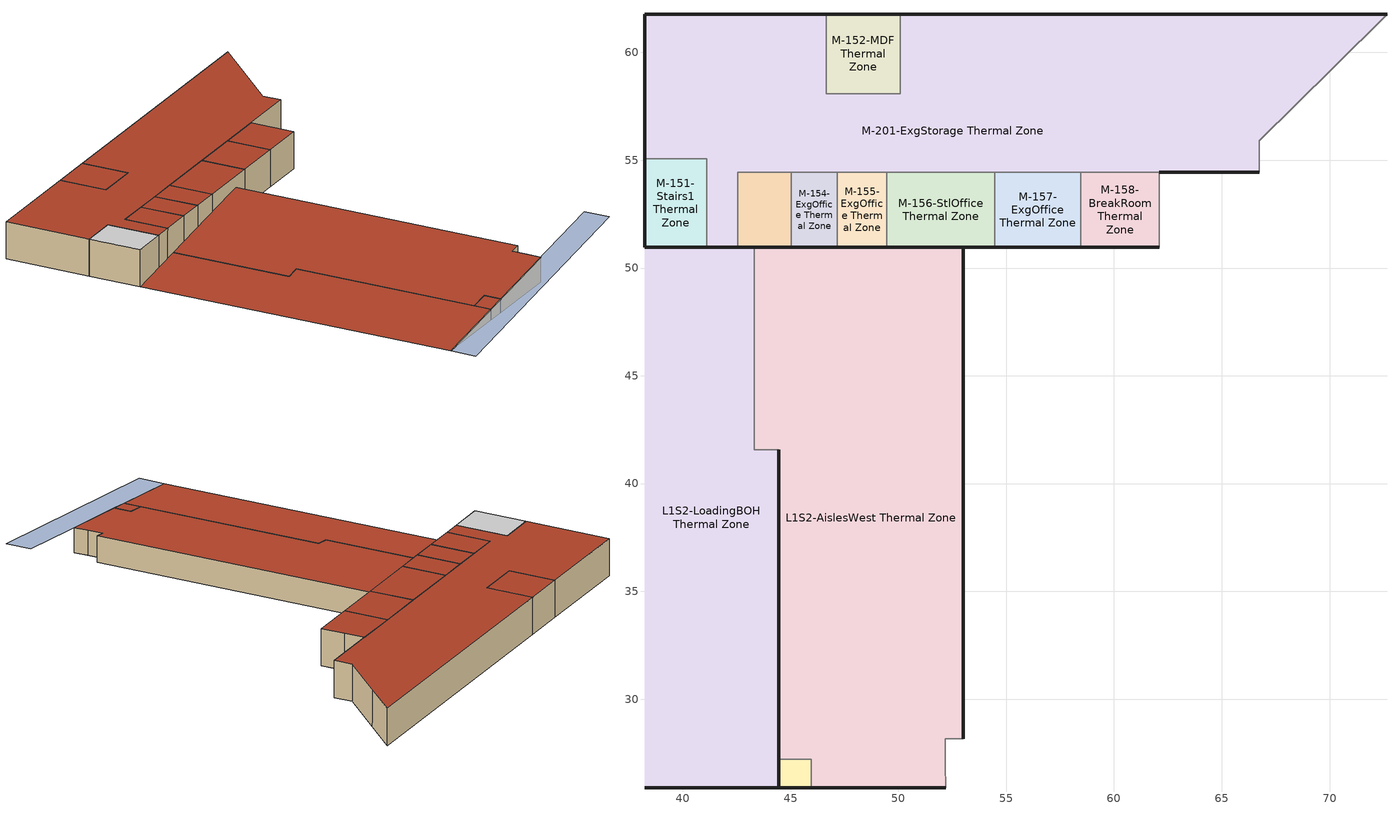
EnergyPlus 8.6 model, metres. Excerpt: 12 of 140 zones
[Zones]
L1S2-AislesWest Thermal Zone
 floor outside (Hole): 53.01,50.96 53.01,28.16 52.18,28.16 52.19,25.88 45.97,25.88 45.97,27.22 44.44,27.22 44.44,41.58 43.31,41.58 43.31,50.96 z2.82
 wall outside (Wall_Exterior): 53.01,28.16 53.01,50.96 z2.82:4.88; 44.44,41.58 44.44,27.22 z2.82:3.69; 53.01,50.96,4.88 53.01,50.96,2.82 43.31,50.96,2.82 43.31,50.96,3.53; 45.97,25.88,3.9 45.97,25.88,2.82 52.19,25.88,2.82 52.19,25.88,4.77
 wall to L1S2-LoadingBOH Thermal Zone (Hole): 43.31,50.96 43.31,41.58 z2.82:3.53; 43.31,41.58,3.53 43.31,41.58,2.82 44.44,41.58,2.82 44.44,41.58,3.69
 wall to L1S2-Shaft Thermal Zone (Hole): 45.97,27.22 45.97,25.88 z2.82:3.9; 44.44,27.22,3.69 44.44,27.22,2.82 45.97,27.22,2.82 45.97,27.22,3.9
 wall to L1S2-Checkout Thermal Zone (Hole): 52.19,25.88 52.18,26.95 52.18,28.16 z2.82:4.77; 52.18,28.16,4.77 52.18,28.16,2.82 53.01,28.16,2.82 53.01,28.16,4.88
 roof outside (Roof_BOH): 53.01,50.96,4.88 43.31,50.96,3.53 43.31,41.58,3.53 44.44,41.58,3.69 44.44,27.22,3.69 45.97,27.22,3.9 45.97,25.88,3.9 52.19,25.88,4.77 52.18,28.16,4.77 53.01,28.16,4.88
L1S2-LoadingBOH Thermal Zone
 floor outside (Hole): 43.31,50.96 43.31,41.58 44.44,41.58 44.44,25.88 38.22,25.88 38.22,50.96 z2.82
 wall outside (Wall_Exterior): 44.44,25.88 44.44,41.58 z2.82:3.69; 43.31,50.96,3.53 43.31,50.96,2.82 38.22,50.96,2.82; 38.22,25.88,2.82 44.44,25.88,2.82 44.44,25.88,3.69
 roof outside (Roof_BOH): 43.31,50.96,3.53 38.22,50.96,2.82 38.22,25.88,2.82 44.44,25.88,3.69 44.44,41.58,3.69 43.31,41.58,3.53
L1S2-Shaft Thermal Zone
 floor to L1S1-Shaft Thermal Zone (Hole): 45.97,27.22 45.97,25.88 44.44,25.88 44.44,27.22 z2.82
 wall outside (Wall_Exterior): 44.44,27.22 44.44,25.88 z2.82:3.69; 44.44,25.88,3.69 44.44,25.88,2.82 45.97,25.88,2.82 45.97,25.88,3.9
 roof outside (Roof_BOH): 45.97,27.22,3.9 44.44,27.22,3.69 44.44,25.88,3.69 45.97,25.88,3.9
M-151-Stairs1 Thermal Zone
 floor outside (Hole): 41.12,55.08 41.12,50.96 38.22,50.96 38.22,55.08 z2.82
 wall outside (Wall_Exterior): 38.22,55.08 38.22,50.96 41.12,50.96 z2.82:5.71
 wall to M-201-ExgStorage Thermal Zone (Hole): 41.12,50.96 41.12,55.08 38.22,55.08 z2.82:5.71
 ceiling to L2-201-Stairs1 Thermal Zone (Hole): 38.22,55.08 38.22,50.96 41.12,50.96 41.12,55.08 z5.71
M-152-MDF Thermal Zone
 floor outside (Hole): 50.08,61.78 50.08,58.09 46.65,58.09 46.65,61.78 z2.82
 wall outside (Wall_Exterior): 50.08,61.78 46.65,61.78 z2.82:5.71
 wall to M-201-ExgStorage Thermal Zone (Hole): 46.65,61.78 46.65,58.09 50.08,58.09 50.08,61.78 z2.82:5.71
 roof outside (Roof_BOH): 46.65,61.78 46.65,58.09 50.08,58.09 50.08,61.78 z5.71
M-153-CashRoom Thermal Zone
 floor outside (Hole): 45.04,54.44 45.04,50.96 42.55,50.96 42.55,54.44 z2.82
 wall outside (Wall_Exterior): 42.55,50.96 45.04,50.96 z2.82:5.71
 wall to M-201-ExgStorage Thermal Zone (Hole): 45.04,54.44 42.55,54.44 42.55,50.96 z2.82:5.71
 wall to M-154-ExgOffice Thermal Zone (Hole): 45.04,50.96 45.04,54.44 z2.82:5.71
 roof outside (Roof_BOH): 42.55,54.44 42.55,50.96 45.04,50.96 45.04,54.44 z5.71
M-154-ExgOffice Thermal Zone
 floor outside (Hole): 47.16,54.44 47.16,50.96 45.04,50.96 45.04,54.44 z2.82
 wall outside (Wall_Exterior): 45.04,50.96 47.16,50.96 z2.82:5.71
 wall to M-155-ExgOffice Thermal Zone (Hole): 47.16,50.96 47.16,54.44 z2.82:5.71
 wall to M-201-ExgStorage Thermal Zone (Hole): 47.16,54.44 45.04,54.44 z2.82:5.71
 roof outside (Roof_BOH): 45.04,54.44 45.04,50.96 47.16,50.96 47.16,54.44 z5.71
M-155-ExgOffice Thermal Zone
 floor outside (Hole): 49.47,54.44 49.47,50.96 47.16,50.96 47.16,54.44 z2.82
 wall outside (Wall_Exterior): 47.16,50.96 49.47,50.96 z2.82:5.71
 wall to M-156-StlOffice Thermal Zone (Hole): 49.47,50.96 49.47,54.44 z2.82:5.71
 wall to M-201-ExgStorage Thermal Zone (Hole): 49.47,54.44 47.16,54.44 z2.82:5.71
 roof outside (Roof_BOH): 47.16,54.44 47.16,50.96 49.47,50.96 49.47,54.44 z5.71
M-156-StlOffice Thermal Zone
 floor outside (Hole): 54.48,54.44 54.48,50.96 49.47,50.96 49.47,54.44 z2.82
 wall outside (Wall_Exterior): 49.47,50.96 54.48,50.96 z2.82:5.71
 wall to M-157-ExgOffice Thermal Zone (Hole): 54.48,50.96 54.48,54.44 z2.82:5.71
 wall to M-201-ExgStorage Thermal Zone (Hole): 54.48,54.44 49.47,54.44 z2.82:5.71
 roof outside (Roof_BOH): 49.47,54.44 49.47,50.96 54.48,50.96 54.48,54.44 z5.71
M-157-ExgOffice Thermal Zone
 floor outside (Hole): 58.47,54.44 58.47,50.96 54.48,50.96 54.48,54.44 z2.82
 wall outside (Wall_Exterior): 54.48,50.96 58.47,50.96 z2.82:5.71
 wall to M-158-BreakRoom Thermal Zone (Hole): 58.47,50.96 58.47,54.44 z2.82:5.71
 wall to M-201-ExgStorage Thermal Zone (Hole): 58.47,54.44 54.48,54.44 z2.82:5.71
 roof outside (Roof_BOH): 54.48,54.44 54.48,50.96 58.47,50.96 58.47,54.44 z5.71
M-158-BreakRoom Thermal Zone
 floor outside (Hole): 62.09,54.44 62.09,50.96 58.47,50.96 58.47,54.44 z2.82
 wall outside (Wall_Exterior): 58.47,50.96 62.09,50.96 z2.82:5.71
 wall to M-ExgWomen Thermal Zone (Hole): 62.09,50.96 62.09,52.83 z2.82:5.71
 wall to M-201-ExgStorage Thermal Zone (Hole): 62.09,54.44 58.47,54.44 z2.82:5.71
 wall to M-159-ExgVest Thermal Zone (Hole): 62.09,52.83 62.09,54.44 z2.82:5.71
 roof outside (Roof_BOH): 58.47,54.44 58.47,50.96 62.09,50.96 62.09,54.44 z5.71
M-201-ExgStorage Thermal Zone
 floor outside (Hole): 72.67,61.78 66.75,55.9 66.75,54.44 42.55,54.44 42.55,50.96 41.12,50.96 41.12,55.08 38.22,55.08 38.22,61.78 46.65,61.78 46.65,58.09 50.08,58.09 50.08,61.78 z2.82
 wall outside (Wall_Exterior): 41.12,50.96 42.55,50.96 / 46.65,61.78 38.22,61.78 38.22,55.08 / 72.67,61.78 50.08,61.78 / 62.09,54.44 66.75,54.44 z2.82:5.71
 wall to M-163-MeatPrep Thermal Zone (Hole): 70.16,59.29 72.67,61.78 z2.82:5.71
 wall to M-162-PrepRoom Thermal Zone (Hole): 66.75,54.44 66.75,55.9 70.16,59.29 z2.82:5.71
 roof outside (Roof_BOH): 38.22,61.78 38.22,55.08 41.12,55.08 41.12,50.96 42.55,50.96 42.55,54.44 66.75,54.44 66.75,55.9 72.67,61.78 50.08,61.78 50.08,58.09 46.65,58.09 46.65,61.78 z5.71
shading: 58.95,23.88,5.71 38.22,23.88,2.82 38.22,25.88,2.82 58.95,25.88,5.71; 58.95,23.88,5.71 38.22,23.88,2.82 38.22,25.88,2.82 58.95,25.88,5.71
[Building]
NoeValleyWFM.idf: North Axis {deg}=356.173; Terrain=City; Solar Distribution=FullInteriorAndExteriorWithReflections; Maximum Number of Warmup Days=25; Minimum Number of Warmup Days=6
[Site:Location]
1E1ABA: Latitude {deg}=0; Longitude {deg}=0; Time Zone {hr}=0; Elevation {m}=0
[Material]
Name | Roughness | Thickness {m} | Conductivity {W/m-K} | Density {kg/m3} | Specific Heat {J/kg-K}
G01a 19mm gypsum board | MediumSmooth | 0.019 | 0.16 | 800 | 1090
Insulation: Cellular glass - 75mm | MediumRough | 0.075 | 0.05 | 136 | 750
Plywood (Douglas Fir) - 12.7mm | Smooth | 0.0127 | 0.12 | 540 | 1210
F14 Slate or tile | VeryRough | 0.0127 | 1.59 | 1920 | 1260
[Material:NoMass]
Name | Roughness | Thermal Resistance {m2-K/W} | Thermal Absorptance | Solar Absorptance | Visible Absorptance
Vaporseal - plastic film | Rough | 0.002
Air | VeryRough | 0.00158499 | 0.001 | 0.001 | 0.001
[Construction]
Roof_BOH: Vaporseal - plastic film, Insulation: Cellular glass - 75mm, Plywood (Douglas Fir) - 12.7mm
Wall_Exterior: F14 Slate or tile, Vaporseal - plastic film, Insulation: Cellular glass - 75mm, Plywood (Douglas Fir) - 12.7mm, G01a 19mm gypsum board
Hole: Air
[Zone]
L1S2-AislesWest Thermal Zone; L1S2-LoadingBOH Thermal Zone; L1S2-Shaft Thermal Zone; M-151-Stairs1 Thermal Zone; M-152-MDF Thermal Zone; M-153-CashRoom Thermal Zone; M-154-ExgOffice Thermal Zone; M-155-ExgOffice Thermal Zone; M-156-StlOffice Thermal Zone; M-157-ExgOffice Thermal Zone; M-158-BreakRoom Thermal Zone; M-201-ExgStorage Thermal Zone
[Lights] Schedule=Lighting_Ambient; Design Level Calculation Method=LightingLevel; Return Air Fraction=0; Fraction Replaceable=1; Return Air Fraction Calculated from Plenum Temperature=No
Name | Zone or ZoneList | Lighting Level {W} | Fraction Radiant | Fraction Visible
F-A - Produce; F-B - Produce; F-C - Produce; F-D - Produce; F-E - Produce; F-F - Produce; F-G - Produce; F-H - Produce; F-I - Produce; F-J - Produce | L1S2-AislesWest Thermal Zone | 70 | 0.63 | 0.27
A-A - Bulk Sales Aisle; A-B - Bulk Sales Aisle; A-C - Bulk Sales Aisle; A-A - Sales Aisle 1-2; A-B - Sales Aisle 1-2; A-C - Sales Aisle 1-2 | L1S2-AislesWest Thermal Zone | 128 | 0.58 | 0.21
K-A - Aisle 3 Track; K-A - Aisle 1-2 Track; K-B - Aisle 1-2 Track; H-A - Produce; H-B - Produce; H-C - Produce; H-D - Produce; H-E - Produce; H-F - Produce; H-G - Produce; H-H - Produce; H-I - Produce; H-J - Produce; H-K - Produce; H-L - Produce; H-M - Produce; H-N - Produce; H-O - Produce; H-P - Produce; H-Q - Produce; H-R - Produce; H-S - Produce; H-T - Produce; H-U - Produce; H-V - Produce; J-A - Produce; J-B - Produce; J-C - Produce; J-D - Produce; J-E - Produce; J-F - Produce; J-G - Produce; J-H - Produce; J-I - Produce; J-J - Produce; J-K - Produce; J-L - Produce | L1S2-AislesWest Thermal Zone | 39 | 0.63 | 0.27
Retro1-A - ExgStorage; Retro1-B - ExgStorage; Retro1-C - ExgStorage; Retro1-D - ExgStorage; Retro1-E - ExgStorage; Retro1-E - ExgStorage 2 | M-201-ExgStorage Thermal Zone | 128 | 0.58 | 0.21
Retro2-A - ExgStorage; Retro2-B - ExgStorage; Retro2-C - ExgStorage; Retro2-D - ExgStorage; Retro2-E - ExgStorage; Retro2-F - ExgStorage; Retro2-G - ExgStorage; Retro3-A - ExgStorage; Retro3-B - ExgStorage | M-201-ExgStorage Thermal Zone | 64 | 0.58 | 0.21
Retro6-A - ExgStorage; Retro6-B - ExgStorage; Retro6-C - ExgStorage | M-201-ExgStorage Thermal Zone | 42 | 0.58 | 0.21
Retro3-A - Cash Room; Retro3-B - Cash Room | M-153-CashRoom Thermal Zone | 64 | 0.58 | 0.21
Retro3-A - ExgOffices; Retro3-B - ExgOffices | M-154-ExgOffice Thermal Zone | 64 | 0.58 | 0.21
Retro5-A - ExgOffices | M-155-ExgOffice Thermal Zone | 96 | 0.58 | 0.21
Retro3-C - ExgOffices; Retro3-D - ExgOffices; Retro3-E - ExgOffices; Retro3-F - ExgOffices | M-156-StlOffice Thermal Zone | 64 | 0.58 | 0.21
Retro3-A - Break Room | M-158-BreakRoom Thermal Zone | 64 | 0.58 | 0.21
Retro2-A - MDF; Retro2-A - MDF 2 | M-152-MDF Thermal Zone | 64 | 0.58 | 0.21
[ElectricEquipment] Design Level Calculation Method=EquipmentLevel
Name | Zone or ZoneList | Schedule | Design Level {W}
12319 - Refrigerator | M-158-BreakRoom Thermal Zone | ALWAYS_ON | 1000
12320 - Microwave | M-158-BreakRoom Thermal Zone | Equipment_Misc1 | 1600
Desktop1; Desktop2 | M-201-ExgStorage Thermal Zone | Equipment_Office | 155
Desktop (x10) | M-201-ExgStorage Thermal Zone | Equipment_Office | 1550
Desktop4 | M-154-ExgOffice Thermal Zone | Equipment_Office | 155
Desktop5 | M-155-ExgOffice Thermal Zone | Equipment_Office | 155
Laptop (x4) | M-156-StlOffice Thermal Zone | Equipment_Office | 200
Printer (lg) | M-156-StlOffice Thermal Zone | Equipment_Office | 320
[Exterior:Lights] Schedule=Lighting_Outdoor; Control Option=AstronomicalClock
Name | Design Level {W}
M3-A Exterior; M3-B Exterior; M3-C Exterior; M3-D Exterior; M3-E Exterior; M3-F Exterior; M3-G Exterior; M3-H Exterior | 70
M4-A Exterior; M4-B Exterior | 26
[Schedule:Compact]
ALWAYS_ON: Through: 12/31, For: AllDays, Until: 24:00, 1
Equipment_Misc1; Equipment_Office: Through: 12/31, For: Weekdays, Until: 06:00, 0.2, Until: 08:00, 0.4, Until: 09:00, 0.7, Until: 18:00, 0.9, Until: 20:00, 0.8, Until: 21:00, 0.7, Until: 22:00, 0.4, Until: 24:00, 0.2, For: Saturday, Until: 06:00, 0.15, Until: 08:00, 0.3, Until: 09:00, 0.5, Until: 10:00, 0.8, Until: 18:00, 0.9, Until: 19:00, 0.7, Until: 21:00, 0.5, Until: 22:00, 0.3, Until: 24:00, 0.15, For: SummerDesignDay, Until: 24:00, 1, For: WinterDesignDay, Until: 24:00, 0, For: Sunday Holidays AllOtherDays, Until: 06:00, 0.15, Until: 10:00, 0.3, Until: 12:00, 0.6, Until: 17:00, 0.8, Until: 18:00, 0.6, Until: 22:00, 0.4, Until: 24:00, 0.15
Lighting_Outdoor; Lighting_Ambient: Through: 12/31, For: Weekdays, Until: 06:00, 0.05, Until: 08:00, 0.2, Until: 09:00, 0.5, Until: 18:00, 0.9, Until: 20:00, 0.6, Until: 21:00, 0.5, Until: 22:00, 0.2, Until: 24:00, 0.05, For: Saturday, Until: 06:00, 0.05, Until: 08:00, 0.1, Until: 09:00, 0.3, Until: 10:00, 0.6, Until: 18:00, 0.9, Until: 19:00, 0.5, Until: 21:00, 0.3, Until: 22:00, 0.1, Until: 24:00, 0.05, For: SummerDesignDay, Until: 24:00, 1, For: WinterDesignDay, Until: 24:00, 0, For: Sunday Holidays AllOtherDays, Until: 06:00, 0.05, Until: 10:00, 0.1, Until: 12:00, 0.4, Until: 17:00, 0.6, Until: 18:00, 0.4, Until: 22:00, 0.2, Until: 24:00, 0.05
